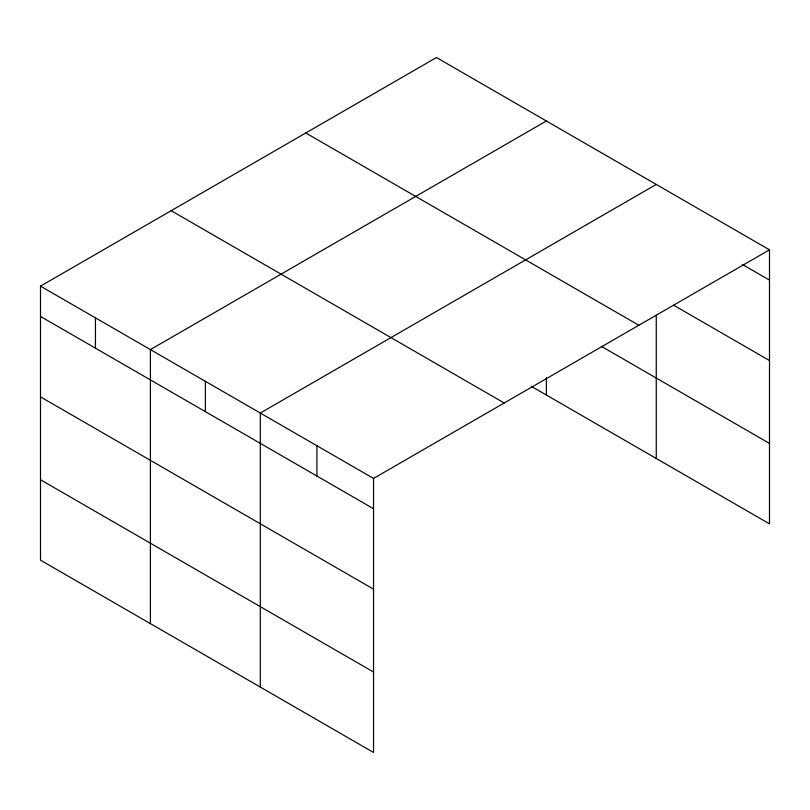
<?xml version="1.0" encoding="UTF-8"?>
<svg xmlns="http://www.w3.org/2000/svg" width="810" height="810" viewBox="0 0 810 810"><rect width="100%" height="100%" fill="white"/><g stroke="black" fill="none" stroke-linecap="round" stroke-linejoin="round"><path stroke-width="1.21" d="M769.5 249.824L373.542 478.426L373.542 752.46L40.5 560.176L40.5 286.143L436.458 57.54L769.5 249.824L769.5 523.857L531.279 386.319M546.365 120.994L150.407 349.596L150.407 623.629M656.262 184.447L260.304 413.049L260.304 687.082M742.284 264.404L769.5 280.118M673.687 305.238L769.5 360.551M305.795 132.982L638.837 325.255M601.314 346.326L769.5 443.424M171.163 210.701L504.205 402.985M40.5 286.143L373.542 478.426M40.5 316.447L373.542 508.731M40.5 396.88L373.542 589.164M40.5 479.753L373.542 672.027M656.262 315.272L656.262 458.48M546.365 377.43L546.365 395.027M316.923 445.733L316.923 476.037M205.355 381.328L205.355 411.632M95.448 317.874L95.448 348.178"/></g></svg>
